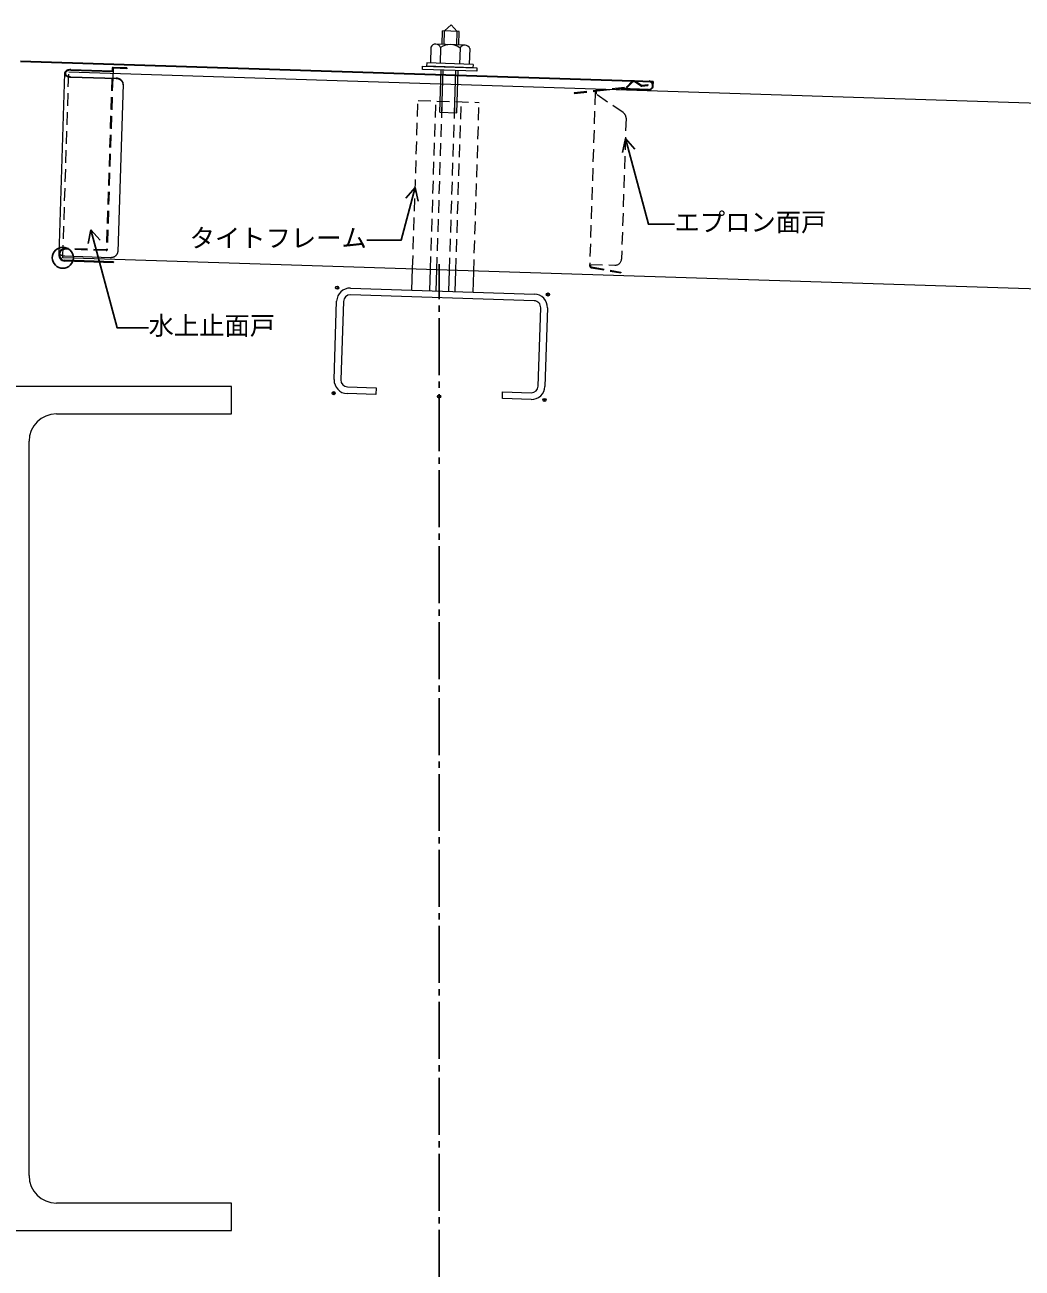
# Model space of a CAD drawing. Units: millimetres, scale not verified. Extents: x -1263 to 1258, y -891 to 1034.
# Drawn here: x 0 to 473, y -224 to 365 of the extents above; entities that cross this region are included whole.
import ezdxf
from ezdxf.enums import TextEntityAlignment as Align

# ---------------------------------------------------------------- set-up
doc = ezdxf.new("R2010")
doc.units = ezdxf.units.MM
doc.header["$LTSCALE"] = 3
doc.header["$PDMODE"] = 32
doc.header["$PDSIZE"] = 1.5
doc.linetypes.add('CHAIN2', pattern=[12, 9, -1, 1, -1])
doc.linetypes.add('DASHED2', pattern=[3, 2, -1])
for name, color, linetype, lineweight in [('0-4_寸法線1', 5, 'Continuous', 25), ('0-6_名称1', 5, 'Continuous', 25), ('0-B_屋根1', 6, 'Continuous', 20), ('1-1_水切1', 134, 'Continuous', 30), ('2-8_ビス2', 7, 'Continuous', 5), ('2-A_タイトフレーム', 3, 'DASHED2', 9), ('2-E_エプロン', 7, 'DASHED2', 5), ('3-1_面戸', 7, 'Continuous', 5), ('4-2_H鋼1', 2, 'Continuous', 18), ('4-5_C鋼1', 2, 'Continuous', 18), ('B-4_鉄骨芯', 1, 'CHAIN2', 25)]:
    doc.layers.add(name, color=color, linetype=linetype, lineweight=lineweight)
doc.styles.add('ＭＳ ゴシック', font='')
doc.styles.get('ＭＳ ゴシック').set_extended_font_data('MS Gothic')

msp = doc.modelspace()

# ---------------------------------------------------------------- linework, layer by layer
at = {"layer": '0-4_寸法線1'}
msp.add_circle((18.5, 254.312), 5, dxfattribs=at)
msp.add_circle((18.5, 254.312), 5, dxfattribs=at)
at = {"layer": '0-6_名称1'}
for p, q in [((285.21, 310.77), (283.865, 304.198)), ((285.21, 310.77), (289.661, 305.75)), ((185.572, 287.632), (181.121, 282.613)), ((185.572, 287.632), (186.917, 281.06)), ((31.813, 267.598), (30.468, 261.026)), ((31.813, 267.598), (36.264, 262.579))]:
    msp.add_line(p, q, dxfattribs=at)
for points in [[(285.21, 310.77), (296.085, 270.185), (308.501, 270.185)], [(185.572, 287.632), (178.868, 262.613), (162.611, 262.613)], [(31.813, 267.598), (44.259, 221.149), (59.136, 221.149)]]:
    msp.add_lwpolyline(points, dxfattribs=at)
at = {"layer": '0-B_屋根1', "linetype": 'DASHED2'}
msp.add_line((18.5, 254.312), (21.331, 342.266), dxfattribs=at)
at = {"layer": '0-B_屋根1'}
for p, q in [((948.5, 312.454), (21.331, 342.266)), ((948.5, 224.408), (18.503, 254.312))]:
    msp.add_line(p, q, dxfattribs=at)
at = {"layer": '1-1_水切1'}
for p, q in [((-1.5, 347.494), (298.345, 337.853)), ((298.281, 335.854), (298.345, 337.853)), ((296.217, 333.919), (283.224, 334.337))]:
    msp.add_line(p, q, dxfattribs=at)
msp.add_arc((296.282, 335.918), 2, 268.15653, 88.15659, dxfattribs=at)
at = {"layer": '2-8_ビス2'}
for p, q in [((198.281, 355.446), (198.485, 361.803)), ((206.481, 361.546), (198.485, 361.803)), ((199.28, 355.414), (199.484, 361.771)), ((202.579, 364.673), (199.484, 361.771)), ((202.579, 364.673), (205.481, 361.578)), ((205.277, 355.221), (205.481, 361.578)), ((206.276, 355.189), (206.481, 361.546)), ((192.997, 354.116), (192.756, 346.619)), ((209.203, 355.095), (195.354, 355.541)), ((197.614, 353.967), (197.373, 346.471)), ((206.847, 353.67), (206.606, 346.174)), ((211.463, 353.522), (211.222, 346.026)), ((190.995, 346.676), (190.944, 345.077)), ((212.932, 344.37), (190.944, 345.077)), ((212.984, 345.969), (190.995, 346.676)), ((197.246, 323.263), (197.888, 343.253)), ((198.245, 323.231), (198.888, 343.221)), ((204.242, 323.038), (204.885, 343.028)), ((205.242, 323.006), (205.884, 342.996)), ((197.246, 323.263), (205.242, 323.006))]:
    msp.add_line(p, q, dxfattribs=at)
msp.add_lwpolyline([(214.808, 344.31), (214.756, 342.71), (189.017, 343.538), (189.068, 345.137)], close=True, dxfattribs=at)
msp.add_lwpolyline([(212.984, 345.969), (212.932, 344.37), (190.944, 345.077)], dxfattribs=at)
for centre, radius, start, end in [((195.273, 353.014), 2.528, 22.14935, 154.16731), ((202.026, 347.461), 7.861, 52.17488, 124.14177), ((209.122, 352.569), 2.528, 22.14935, 154.16731)]:
    msp.add_arc(centre, radius, start, end, dxfattribs=at)
at = {"layer": '2-A_タイトフレーム'}
for p, q in [((184.341, 249.363), (186.898, 328.86)), ((186.898, 328.86), (215.882, 327.928)), ((192.828, 248.832), (195.393, 328.587)), ((195.824, 248.645), (198.391, 328.491)), ((201.815, 248.271), (204.388, 328.298)), ((204.81, 248.083), (207.387, 328.201)), ((213.298, 247.553), (215.882, 327.928))]:
    msp.add_line(p, q, dxfattribs=at)
at = {"layer": '2-A_タイトフレーム', "linetype": 'Continuous'}
for p, q in [((184.008, 238.985), (184.341, 249.363)), ((192.503, 238.712), (192.828, 248.832)), ((195.501, 238.615), (195.824, 248.645)), ((201.498, 238.422), (201.815, 248.271)), ((204.497, 238.326), (204.81, 248.083))]:
    msp.add_line(p, q, dxfattribs=at)
msp.add_lwpolyline([(184.008, 238.985), (212.992, 238.053), (213.298, 247.553)], dxfattribs=at)
at = {"layer": '2-E_エプロン'}
for p, q in [((285.979, 335.409), (288.139, 337.679)), ((286.269, 335.133), (288.428, 337.403)), ((292.436, 335.798), (289.843, 337.556)), ((292.661, 336.129), (290.067, 337.887)), ((292.995, 336.046), (295.795, 336.348)), ((293.038, 335.648), (295.838, 335.95)), ((295.795, 336.348), (295.838, 335.95)), ((260.997, 332.594), (285.671, 335.256)), ((260.997, 332.594), (261.04, 332.197)), ((261.04, 332.197), (271.051, 333.277)), ((270.912, 332.798), (268.265, 250.579)), ((284.2, 323.072), (270.887, 332.038)), ((271.311, 332.785), (271.282, 331.881)), ((271.847, 333.362), (285.714, 334.858)), ((285.523, 320.487), (283.374, 253.701)), ((268.285, 251.185), (280.279, 250.799)), ((268.685, 251.172), (268.665, 250.566)), ((269.094, 249.562), (283.017, 247.146)), ((269.162, 249.956), (283.085, 247.54)), ((283.085, 247.54), (283.017, 247.146))]:
    msp.add_line(p, q, dxfattribs=at)
for centre, radius, start, end in [((289.226, 336.645), 1.5, 55.87553, 136.43766), ((289.226, 336.645), 1.1, 55.87553, 136.43766), ((292.941, 336.543), 0.5, 235.87553, 276.15659), ((271.911, 332.766), 1, 96.15659, 178.15659), ((271.911, 332.766), 0.6, 96.15659, 178.15659), ((285.617, 335.753), 0.5, 276.15659, 316.43766), ((285.617, 335.753), 0.9, 276.15659, 316.43766), ((292.941, 336.543), 0.9, 235.87553, 276.15659), ((282.525, 320.584), 3, 358.15659, 56.04174), ((280.375, 253.797), 3, 268.15659, 358.15659), ((269.265, 250.547), 1, 178.15659, 260.15659), ((269.265, 250.547), 0.6, 178.15659, 260.15659)]:
    msp.add_arc(centre, radius, start, end, dxfattribs=at)
at = {"layer": '3-1_面戸'}
for p, q in [((19.313, 341.768), (16.547, 255.812)), ((22.362, 343.233), (42.252, 342.593)), ((22.37, 343.473), (41.859, 342.846)), ((41.901, 344.142), (41.859, 342.846)), ((42.301, 344.129), (42.151, 339.471)), ((48.898, 343.916), (42.301, 344.129)), ((48.91, 344.316), (42.314, 344.529)), ((48.91, 344.316), (48.898, 343.916)), ((22.254, 339.871), (43.742, 339.179)), ((22.261, 340.111), (43.75, 339.419)), ((47.158, 336.51), (44.605, 257.166)), ((19.528, 255.173), (41.017, 254.482)), ((42.45, 252.377), (19.461, 253.116))]:
    msp.add_line(p, q, dxfattribs=at)
at = {"layer": '3-1_面戸', "linetype": 'DASHED2'}
for p, q in [((41.751, 339.484), (39.132, 258.086)), ((42.151, 339.471), (39.531, 258.073)), ((39.119, 257.686), (19.629, 258.314)), ((39.132, 258.086), (19.642, 258.714))]:
    msp.add_line(p, q, dxfattribs=at)
at = {"layer": '3-1_面戸'}
msp.add_lwpolyline([(42.45, 252.377), (42.437, 251.977), (19.449, 252.717)], dxfattribs=at)
for centre, radius, start, end in [((21.122, 341.593), 1.817, 163.22076, 174.47076), ((21.13, 341.827), 1.817, 181.84242, 193.09242), ((21.16, 341.363), 1.932, 145.73984, 156.98984), ((21.243, 341.144), 2.127, 130.87032, 142.12032), ((21.281, 341.604), 1.575, 163.22076, 174.47076), ((21.287, 341.806), 1.575, 181.84242, 193.09242), ((21.314, 341.404), 1.674, 145.73984, 156.98984), ((21.366, 340.946), 2.359, 118.73582, 129.98582), ((21.385, 341.214), 1.844, 130.87032, 142.12032), ((21.492, 341.043), 2.044, 118.73582, 129.98582), ((21.526, 340.775), 2.586, 108.77553, 120.02553), ((21.631, 340.895), 2.241, 108.77553, 120.02553), ((21.716, 340.639), 2.779, 100.33351, 111.58351), ((21.796, 340.777), 2.408, 100.33351, 111.58351), ((21.929, 340.543), 2.918, 92.8594, 104.1094), ((21.98, 340.693), 2.529, 92.8594, 104.1094), ((22.157, 340.49), 2.991, 85.9177, 97.1677), ((22.177, 340.648), 2.592, 85.9177, 97.1677), ((42.301, 344.129), 0.4, 88.15659, 178.15659), ((21.183, 342.054), 1.932, 199.32335, 210.57335), ((21.279, 342.267), 2.127, 214.19287, 225.44287), ((21.333, 342.003), 1.674, 199.32335, 210.57335), ((21.415, 342.457), 2.359, 226.32736, 237.57736), ((21.417, 342.188), 1.844, 214.19287, 225.44287), ((21.535, 342.353), 2.044, 226.32736, 237.57736), ((21.585, 342.617), 2.586, 236.28766, 247.53766), ((21.682, 342.491), 2.241, 236.28766, 247.53766), ((21.784, 342.741), 2.779, 244.72968, 255.97968), ((21.854, 342.598), 2.408, 244.72968, 255.97968), ((22.002, 342.823), 2.918, 252.20378, 263.45378), ((22.044, 342.67), 2.529, 252.20378, 263.45378), ((22.233, 342.861), 2.991, 259.14548, 270.39548), ((22.243, 342.703), 2.592, 259.14548, 270.39548), ((43.664, 335.681), 3.498, 83.095, 88.72), ((43.672, 335.922), 3.498, 83.095, 88.72), ((43.733, 335.686), 3.486, 78.58117, 84.20617), ((43.741, 335.926), 3.486, 78.58117, 84.20617), ((43.801, 335.697), 3.462, 74.02036, 79.64536), ((43.809, 335.937), 3.462, 74.02036, 79.64536), ((43.867, 335.715), 3.428, 69.38112, 75.00612), ((43.875, 335.955), 3.428, 69.38112, 75.00612), ((43.932, 335.739), 3.383, 64.63202, 70.25702), ((43.939, 335.979), 3.383, 64.63202, 70.25702), ((43.993, 335.77), 3.329, 59.7418, 65.3668), ((44.001, 336.01), 3.329, 59.7418, 65.3668), ((44.052, 335.806), 3.268, 54.68001, 60.30501), ((44.06, 336.046), 3.268, 54.68001, 60.30501), ((44.106, 335.848), 3.203, 49.41795, 55.04295), ((44.114, 336.088), 3.203, 49.41795, 55.04295), ((44.157, 335.895), 3.134, 43.93013, 49.55513), ((44.164, 336.135), 3.134, 43.93013, 49.55513), ((44.202, 335.947), 3.066, 38.19638, 43.82138), ((44.21, 336.187), 3.066, 38.19638, 43.82138), ((44.242, 336.003), 3, 32.2045, 37.8295), ((44.25, 336.243), 3, 32.2045, 37.8295), ((44.276, 336.062), 2.939, 25.95334, 31.57834), ((44.284, 336.303), 2.939, 25.95334, 31.57834), ((44.305, 336.125), 2.886, 19.45583, 25.08083), ((44.312, 336.365), 2.886, 19.45583, 25.08083), ((44.327, 336.19), 2.844, 12.74122, 18.36622), ((44.334, 336.43), 2.844, 12.74122, 18.36622), ((44.342, 336.257), 2.815, 5.8557, 11.4807), ((44.35, 336.497), 2.815, 5.8557, 11.4807), ((44.351, 336.325), 2.8, 358.86056, 4.48556), ((44.359, 336.566), 2.8, 358.86056, 4.48556), ((19.545, 255.715), 3, 163.2293, 268.15659), ((18.361, 257.043), 1.775, 180.10117, 185.72617), ((18.377, 257.162), 1.806, 189.44893, 195.07393), ((18.404, 257.28), 1.866, 198.33609, 203.96109), ((18.443, 257.394), 1.95, 206.56421, 212.18921), ((18.492, 257.504), 2.051, 214.0449, 219.6699), ((18.553, 257.608), 2.165, 220.77932, 226.40432), ((19.545, 255.715), 2.6, 170.97878, 268.15659), ((18.623, 257.706), 2.284, 226.82498, 232.44998), ((18.702, 257.797), 2.404, 232.26631, 237.89131), ((18.79, 257.879), 2.521, 237.19497, 242.81997), ((18.886, 257.952), 2.631, 241.69906, 247.32406), ((18.988, 258.016), 2.729, 245.85848, 251.48348), ((19.096, 258.069), 2.816, 249.74384, 255.36884), ((19.208, 258.112), 2.887, 253.417, 259.042), ((19.325, 258.143), 2.942, 256.93259, 262.55759), ((19.444, 258.163), 2.979, 260.33955, 265.96455), ((19.564, 258.171), 2.998, 263.68289, 269.30789), ((41.163, 257.977), 3.498, 267.59318, 273.21818), ((41.232, 257.968), 3.486, 272.10701, 277.73201), ((41.299, 257.953), 3.462, 276.66783, 282.29283), ((41.364, 257.93), 3.428, 281.30706, 286.93206), ((41.427, 257.902), 3.383, 286.05617, 291.68117), ((41.486, 257.868), 3.329, 290.94639, 296.57139), ((41.542, 257.828), 3.268, 296.00817, 301.63317), ((41.594, 257.782), 3.203, 301.27023, 306.89523), ((41.641, 257.732), 3.134, 306.75806, 312.38306), ((41.683, 257.678), 3.066, 312.49181, 318.11681), ((41.719, 257.619), 3, 318.48369, 324.10869), ((41.75, 257.558), 2.939, 324.73484, 330.35984), ((41.774, 257.493), 2.886, 331.23235, 336.85735), ((41.792, 257.427), 2.844, 337.94696, 343.57196), ((41.803, 257.359), 2.815, 344.83248, 350.45748), ((41.808, 257.29), 2.8, 351.82762, 357.45262)]:
    msp.add_arc(centre, radius, start, end, dxfattribs=at)
at = {"layer": '3-1_面戸', "linetype": 'DASHED2'}
for centre, radius, start, end in [((19.545, 255.715), 3, 88.15659, 163.2293), ((19.545, 255.715), 2.6, 88.15659, 170.97878), ((39.132, 258.086), 0.4, 268.15659, 358.15659)]:
    msp.add_arc(centre, radius, start, end, dxfattribs=at)
at = {"layer": '4-2_H鋼1'}
msp.add_line((2.5, -180.658), (2.5, 167.342), dxfattribs=at)
for points in [[(15.5, 180.342), (98.5, 180.342), (98.5, 193.342), (-101.5, 193.342), (-101.5, 180.342), (-18.5, 180.342)], [(-101.5, -206.658), (98.5, -206.658), (98.5, -193.658), (15.5, -193.658)]]:
    msp.add_lwpolyline(points, dxfattribs=at)
for centre, start, end in [((15.5, 167.342), 90, 180), ((15.5, -180.658), 180, 270)]:
    msp.add_arc(centre, 13, start, end, dxfattribs=at)
at = {"layer": '4-5_C鋼1'}
for p, q in [((241.975, 233.919), (154.82, 236.722)), ((154.923, 239.92), (242.077, 237.118)), ((147.125, 196.548), (148.32, 233.729)), ((151.518, 233.626), (150.323, 196.445)), ((243.875, 193.437), (245.07, 230.618)), ((248.268, 230.515), (247.073, 193.334))]:
    msp.add_line(p, q, dxfattribs=at)
for points in [[(153.418, 193.144), (167.011, 192.707), (166.909, 189.509), (153.316, 189.946)], [(240.471, 187.143), (226.878, 187.58), (226.98, 190.779), (240.573, 190.342)]]:
    msp.add_lwpolyline(points, dxfattribs=at)
for centre, radius, start, end in [((154.717, 233.523), 6.4, 88.15833, 178.15833), ((154.717, 233.523), 3.2, 88.15833, 178.15833), ((241.872, 230.721), 6.4, 358.15833, 88.15833), ((241.872, 230.721), 3.2, 358.15833, 88.15833), ((153.521, 196.342), 6.4, 178.15833, 268.15833), ((153.521, 196.342), 3.2, 178.15833, 268.15833), ((240.676, 193.54), 6.4, 268.15833, 358.15833), ((240.676, 193.54), 3.2, 268.15833, 358.15833)]:
    msp.add_arc(centre, radius, start, end, dxfattribs=at)
for p in [(148.526, 240.126), (248.474, 236.912), (146.919, 190.151), (196.893, 188.545), (246.867, 186.938)]:
    msp.add_point(p, dxfattribs=at)
at = {"layer": 'B-4_鉄骨芯'}
msp.add_line((196.893, -593.33), (196.893, 251.329), dxfattribs=at)

# ---------------------------------------------------------------- texts
at = {"layer": '0-6_名称1', "style": 'ＭＳ ゴシック'}
for s, p in [('エプロン面戸', (308.501, 264.185)), ('タイトフレーム', (78.611, 256.613)), ('水上止面戸', (59.136, 215.149))]:
    msp.add_text(s, height=8.798, dxfattribs=at).set_placement(p, align=Align.BOTTOM_LEFT)

doc.saveas('drawing.dxf')
